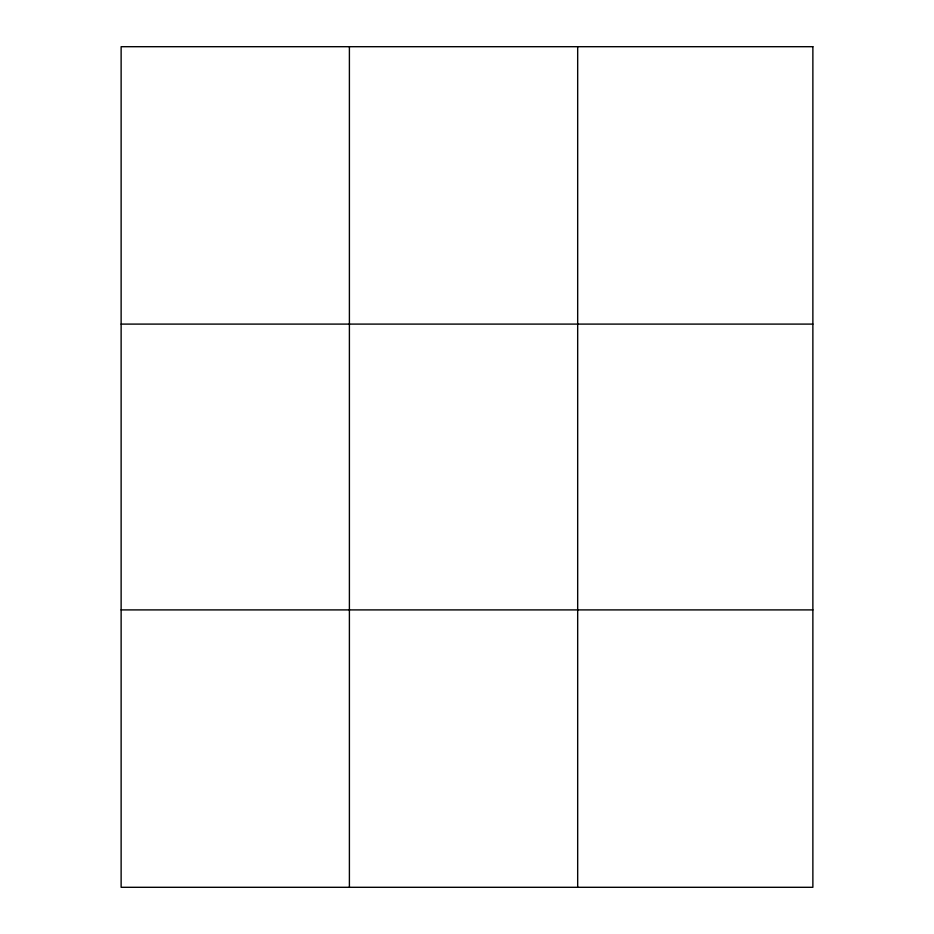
<?xml version="1.0" encoding="UTF-8"?>
<svg xmlns="http://www.w3.org/2000/svg" width="934" height="934" viewBox="0 0 934 934"><rect width="100%" height="100%" fill="white"/><g stroke="black" fill="none" stroke-linecap="round" stroke-linejoin="round"><path stroke-width="1.4" d="M349.398 46.7L349.398 887.3M577.679 46.7L577.679 887.3M121.128 324.098L812.872 324.098M121.128 609.902L812.872 609.902M812.872 46.7L812.872 887.3L121.128 887.3L121.128 46.7L812.872 46.7"/></g></svg>
